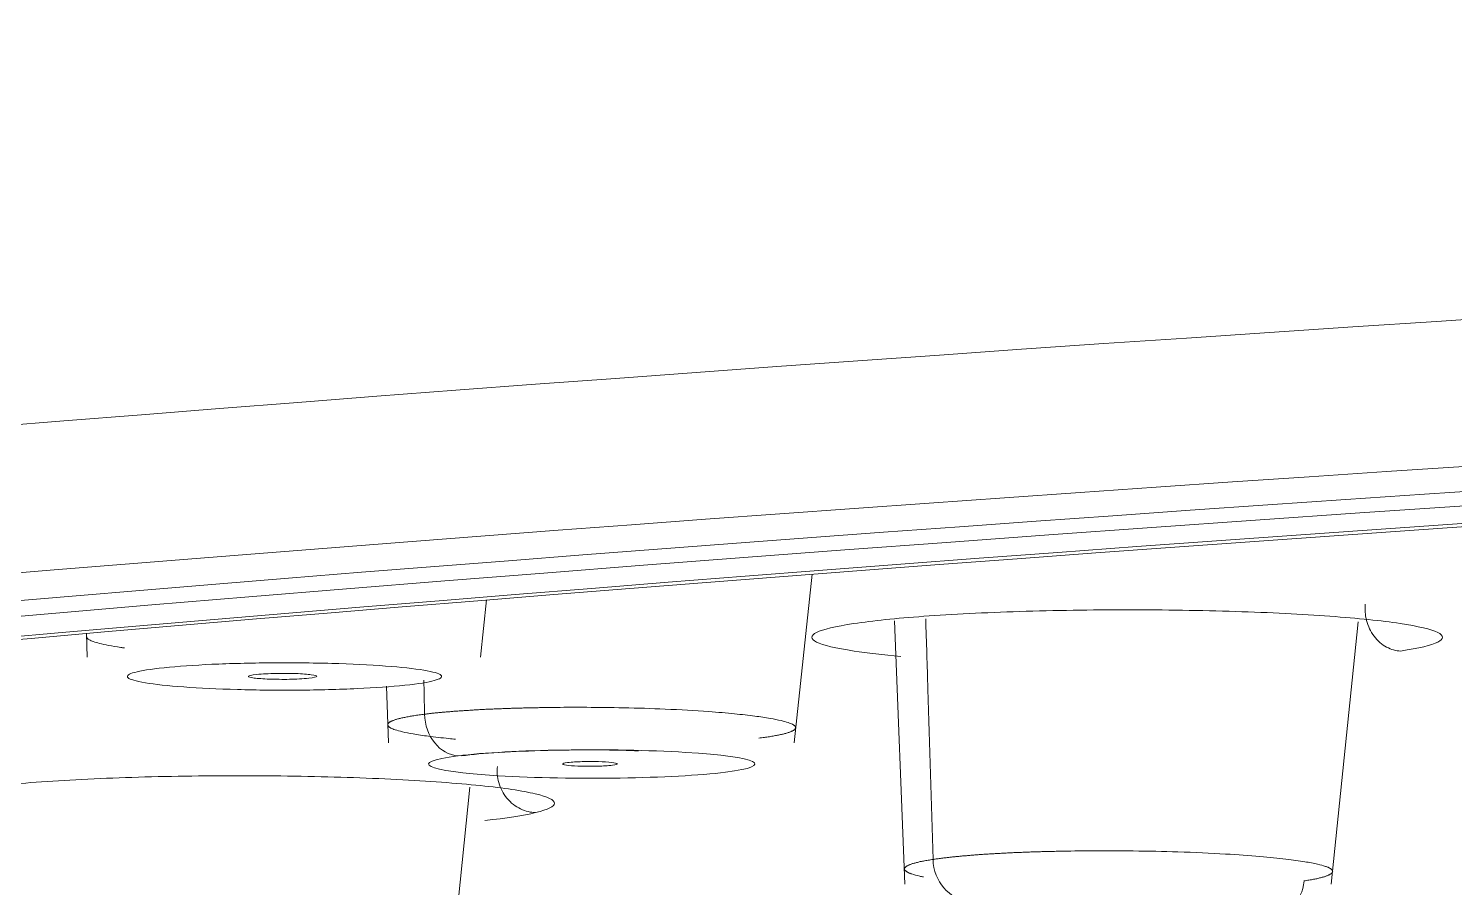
# Model space of a CAD drawing. Extents: x 19821 to 22981, y -91 to 2224.
# Drawn here: x 20605.57 to 20616.05, y 1307.47 to 1313.79 of the extents above; entities that cross this region are included whole.
import ezdxf

# ---------------------------------------------------------------- set-up
doc = ezdxf.new("R2010")
doc.units = 0
doc.header["$LTSCALE"] = 10
doc.header["$MEASUREMENT"] = 0
doc.layers.add('1', color=7, linetype='CONTINUOUS')

msp = doc.modelspace()

# ---------------------------------------------------------------- linework, layer by layer
at = {"layer": '1', "color": 7, "linetype": 'Continuous', "lineweight": 18}
for p, q in [((20611.195, 1308.537), (20611.328, 1309.776)), ((20608.891, 1309.166), (20608.935, 1309.588)), ((20611.933, 1309.434), (20612.01, 1307.5)), ((20615.142, 1307.499), (20615.338, 1309.427)), ((20605.997, 1309.341), (20606.002, 1309.167)), ((20608.2, 1308.954), (20608.215, 1308.538)), ((20608.613, 1306.278), (20608.814, 1308.212))]:
    msp.add_line(p, q, dxfattribs=at)
at = {"layer": '1', "color": 7, "linetype": 'Continuous', "lineweight": 13}
msp.add_ellipse((20690.341, 1302.937), major_axis=(-124.486, 0), ratio=0.087156, start_param=4.712389, end_param=6.292218, dxfattribs=at)
at = {"layer": '1', "color": 7, "linetype": 'Continuous', "lineweight": 18}
for centre, major_axis, ratio, start_param, end_param in [((20690.341, 1301.967), (-123.486, 0), 0.087156, 4.712389, 6.221456), ((20690.341, 1301.967), (121.8, 0), 0.087156, 1.570796, 4.70718), ((20690.341, 1301.967), (-120.85, 0), 0.087156, 4.712389, 7.853982), ((20690.341, 1302.016), (119.248, 0), 0.087156, 1.570796, 3.197179), ((20690.341, 1301.967), (119.464, 0), 0.087156, 1.570796, 3.186508), ((20608.727, 1308.741), (0.037, -0.298), 0.816453, 4.587522, 6.131124), ((20609.71, 1308.382), (-1.2, 0), 0.087156, 5.673932, 8.812122), ((20609.708, 1308.382), (-1.2, 0), 0.087155, 2.532172, 5.670695), ((20612.476, 1307.678), (0.045, -0.297), 0.862968, 4.574299, 6.109451), ((20614.683, 1307.567), (-0.045, 0.297), 0.862968, 2.968619, 4.433977)]:
    msp.add_ellipse(centre, major_axis=major_axis, ratio=ratio, start_param=start_param, end_param=end_param, dxfattribs=at)
for points in [[(20611.635, 1309.414), (20611.775, 1309.435), (20612.112, 1309.47), (20612.84, 1309.507), (20613.647, 1309.519), (20614.455, 1309.507), (20615.162, 1309.471), (20615.687, 1309.417), (20615.971, 1309.35), (20615.969, 1309.277), (20615.787, 1309.233), (20615.65, 1309.212)], [(20606.567, 1309.09), (20606.466, 1309.079), (20606.325, 1309.057), (20606.272, 1309.016), (20606.403, 1308.978), (20606.692, 1308.946), (20607.097, 1308.927), (20607.555, 1308.922), (20608.001, 1308.934), (20608.234, 1308.95), (20608.336, 1308.961)], [(20608.336, 1308.961), (20608.438, 1308.971), (20608.578, 1308.994), (20608.631, 1309.034), (20608.501, 1309.073), (20608.212, 1309.104), (20607.807, 1309.124), (20607.349, 1309.128), (20606.903, 1309.117), (20606.669, 1309.1), (20606.567, 1309.09)], [(20607.245, 1309.04), (20607.209, 1309.036), (20607.168, 1309.027), (20607.217, 1309.013), (20607.333, 1309.005), (20607.492, 1309.003), (20607.584, 1309.008), (20607.631, 1309.012)], [(20607.631, 1309.012), (20607.667, 1309.017), (20607.707, 1309.026), (20607.659, 1309.039), (20607.543, 1309.048), (20607.383, 1309.049), (20607.291, 1309.044), (20607.245, 1309.04)], [(20609.531, 1308.393), (20609.506, 1308.389), (20609.481, 1308.382), (20609.531, 1308.371), (20609.63, 1308.365), (20609.758, 1308.365), (20609.827, 1308.37), (20609.861, 1308.373)], [(20609.861, 1308.373), (20609.886, 1308.377), (20609.911, 1308.384), (20609.862, 1308.395), (20609.763, 1308.401), (20609.634, 1308.401), (20609.565, 1308.396), (20609.531, 1308.393)], [(20604.94, 1308.163), (20605.036, 1308.186), (20605.298, 1308.225), (20605.942, 1308.273), (20606.712, 1308.297), (20607.533, 1308.297), (20608.3, 1308.272), (20608.926, 1308.226), (20609.339, 1308.165), (20609.483, 1308.093), (20609.389, 1308.048), (20609.296, 1308.025)], [(20609.296, 1308.025), (20609.205, 1308.003), (20609.083, 1307.984), (20608.923, 1307.967)]]:
    msp.add_open_spline(points, degree=3, dxfattribs=at)
at = {"layer": '1', "color": 7, "linetype": 'Continuous', "lineweight": 13}
for points, knots in [([(20615.391, 1309.556), (20615.389, 1309.537), (20615.389, 1309.518), (20615.392, 1309.478), (20615.395, 1309.457), (20615.406, 1309.416), (20615.414, 1309.396), (20615.432, 1309.357), (20615.443, 1309.338), (20615.469, 1309.304), (20615.484, 1309.288), (20615.515, 1309.261), (20615.531, 1309.25), (20615.565, 1309.232), (20615.583, 1309.225), (20615.617, 1309.216), (20615.633, 1309.213), (20615.65, 1309.212)], [0, 0, 0, 0, 0.125, 0.125, 0.25, 0.25, 0.375, 0.375, 0.5, 0.5, 0.625, 0.625, 0.75, 0.75, 0.875, 0.875, 1, 1, 1, 1]), ([(20612.162, 1309.449), (20612.168, 1309.277), (20612.186, 1308.688), (20612.204, 1308.098), (20612.217, 1307.681)], [0, 0, 0, 0, 0.292223, 1, 1, 1, 1]), ([(20609.016, 1308.364), (20609.014, 1308.346), (20609.013, 1308.326), (20609.017, 1308.286), (20609.02, 1308.266), (20609.032, 1308.225), (20609.04, 1308.205), (20609.06, 1308.166), (20609.072, 1308.147), (20609.1, 1308.113), (20609.116, 1308.098), (20609.15, 1308.072), (20609.168, 1308.061), (20609.205, 1308.043), (20609.223, 1308.036), (20609.26, 1308.028), (20609.279, 1308.025), (20609.296, 1308.025)], [0, 0, 0, 0, 0.125, 0.125, 0.25, 0.25, 0.375, 0.375, 0.5, 0.5, 0.625, 0.625, 0.75, 0.75, 0.875, 0.875, 1, 1, 1, 1])]:
    msp.add_open_spline(points, degree=3, knots=knots, dxfattribs=at)
at = {"layer": '1', "color": 7, "linetype": 'Continuous', "lineweight": 18}
for points, knots in [([(20611.98, 1309.173), (20611.848, 1309.185), (20611.569, 1309.217), (20611.313, 1309.277), (20611.316, 1309.35), (20611.498, 1309.393), (20611.635, 1309.414)], [0, 0, 0, 0, 0.190509, 0.460339, 0.73017, 1, 1, 1, 1]), ([(20606.277, 1309.235), (20606.267, 1309.236), (20606.224, 1309.242), (20606.158, 1309.253), (20606.092, 1309.268), (20606.046, 1309.281), (20606.018, 1309.294), (20606.005, 1309.303), (20606, 1309.309), (20605.999, 1309.313), (20605.998, 1309.316), (20605.998, 1309.317), (20605.998, 1309.317)], [0, 0, 0, 0, 0.051371, 0.246541, 0.425399, 0.587957, 0.734223, 0.864207, 0.909616, 0.954863, 0.99995, 1, 1, 1, 1]), ([(20608.707, 1308.565), (20608.691, 1308.566), (20608.62, 1308.573), (20608.51, 1308.585), (20608.397, 1308.602), (20608.317, 1308.618), (20608.264, 1308.633), (20608.238, 1308.643), (20608.226, 1308.65), (20608.221, 1308.654), (20608.217, 1308.657), (20608.214, 1308.661), (20608.211, 1308.665), (20608.21, 1308.668), (20608.21, 1308.672), (20608.211, 1308.675), (20608.212, 1308.679), (20608.215, 1308.682), (20608.219, 1308.686), (20608.224, 1308.689), (20608.229, 1308.693), (20608.236, 1308.696), (20608.243, 1308.7), (20608.252, 1308.703), (20608.261, 1308.706), (20608.271, 1308.71), (20608.283, 1308.713), (20608.295, 1308.716), (20608.307, 1308.719), (20608.321, 1308.722), (20608.336, 1308.725), (20608.351, 1308.728), (20608.367, 1308.731), (20608.384, 1308.734), (20608.402, 1308.737), (20608.421, 1308.74), (20608.44, 1308.743), (20608.46, 1308.745), (20608.474, 1308.747), (20608.481, 1308.748)], [0, 0, 0, 0, 0.030299, 0.13475, 0.229733, 0.315252, 0.391313, 0.457921, 0.475976, 0.493993, 0.511972, 0.529912, 0.547814, 0.565679, 0.583505, 0.601293, 0.619043, 0.636755, 0.654429, 0.672065, 0.689663, 0.707224, 0.724746, 0.742231, 0.759678, 0.777088, 0.79446, 0.811794, 0.829091, 0.84635, 0.863572, 0.880756, 0.897903, 0.915012, 0.932084, 0.949119, 0.966117, 0.983077, 1, 1, 1, 1]), ([(20608.481, 1308.748), (20608.485, 1308.749), (20608.492, 1308.749), (20608.504, 1308.751), (20608.516, 1308.752), (20608.528, 1308.754), (20608.54, 1308.755), (20608.552, 1308.756), (20608.565, 1308.758), (20608.578, 1308.759), (20608.591, 1308.76), (20608.604, 1308.761), (20608.618, 1308.763), (20608.632, 1308.764), (20608.646, 1308.765), (20608.66, 1308.766), (20608.674, 1308.767), (20608.689, 1308.769), (20608.703, 1308.77), (20608.718, 1308.771), (20608.734, 1308.772), (20608.749, 1308.773), (20608.764, 1308.774), (20608.78, 1308.775), (20608.796, 1308.776), (20608.812, 1308.777), (20608.828, 1308.778), (20608.845, 1308.779), (20608.861, 1308.78), (20608.878, 1308.781), (20608.895, 1308.782), (20608.912, 1308.783), (20608.93, 1308.784), (20608.947, 1308.785), (20608.965, 1308.785), (20608.982, 1308.786), (20609, 1308.787), (20609.019, 1308.788), (20609.037, 1308.788), (20609.055, 1308.789), (20609.074, 1308.79), (20609.092, 1308.79), (20609.111, 1308.791), (20609.13, 1308.792), (20609.149, 1308.792), (20609.168, 1308.793), (20609.188, 1308.793), (20609.207, 1308.794), (20609.227, 1308.794), (20609.246, 1308.795), (20609.266, 1308.795), (20609.286, 1308.796), (20609.306, 1308.796), (20609.326, 1308.796), (20609.346, 1308.797), (20609.366, 1308.797), (20609.387, 1308.797), (20609.407, 1308.797), (20609.428, 1308.798), (20609.515, 1308.799), (20609.687, 1308.799), (20609.958, 1308.796), (20610.266, 1308.786), (20610.542, 1308.77), (20610.757, 1308.752), (20610.907, 1308.735), (20611.02, 1308.718), (20611.1, 1308.702), (20611.153, 1308.687), (20611.178, 1308.677), (20611.19, 1308.67), (20611.196, 1308.666), (20611.2, 1308.663), (20611.203, 1308.659), (20611.205, 1308.656), (20611.207, 1308.652), (20611.207, 1308.648), (20611.206, 1308.645), (20611.204, 1308.641), (20611.202, 1308.638), (20611.198, 1308.634), (20611.193, 1308.631), (20611.188, 1308.627), (20611.181, 1308.624), (20611.174, 1308.621), (20611.165, 1308.617), (20611.156, 1308.614), (20611.146, 1308.611), (20611.134, 1308.607), (20611.122, 1308.604), (20611.109, 1308.601), (20611.096, 1308.598), (20611.081, 1308.595), (20611.066, 1308.592), (20611.05, 1308.589), (20611.033, 1308.586), (20611.015, 1308.583), (20610.996, 1308.58), (20610.977, 1308.578), (20610.957, 1308.575), (20610.943, 1308.573), (20610.936, 1308.572)], [0, 0, 0, 0, 0.004177, 0.00836, 0.012546, 0.016738, 0.020934, 0.025136, 0.029341, 0.033552, 0.037767, 0.041987, 0.046212, 0.050442, 0.054676, 0.058915, 0.063159, 0.067408, 0.071661, 0.07592, 0.080183, 0.08445, 0.088723, 0.093, 0.097282, 0.101569, 0.105861, 0.110158, 0.114459, 0.118765, 0.123076, 0.127392, 0.131712, 0.136038, 0.140368, 0.144703, 0.149042, 0.153387, 0.157737, 0.162091, 0.16645, 0.170814, 0.175183, 0.179556, 0.183935, 0.188318, 0.192706, 0.197099, 0.201497, 0.205899, 0.210307, 0.214719, 0.219137, 0.223559, 0.227986, 0.232418, 0.236854, 0.241296, 0.245743, 0.250194, 0.297933, 0.355462, 0.422782, 0.499893, 0.552526, 0.600777, 0.644639, 0.684106, 0.71917, 0.749828, 0.758151, 0.766457, 0.774746, 0.783019, 0.791275, 0.799514, 0.807736, 0.815942, 0.82413, 0.832302, 0.840457, 0.848595, 0.856716, 0.86482, 0.872907, 0.880977, 0.889031, 0.897067, 0.905087, 0.91309, 0.921075, 0.929044, 0.936996, 0.944931, 0.952849, 0.96075, 0.968634, 0.976501, 0.984351, 0.992184, 1, 1, 1, 1]), ([(20608.752, 1308.442), (20608.829, 1308.452), (20609.008, 1308.468), (20609.387, 1308.484), (20609.757, 1308.488), (20609.972, 1308.482), (20610.052, 1308.479)], [0, 0, 0, 0, 0.276882, 0.544724, 0.830037, 1, 1, 1, 1]), ([(20612.145, 1307.552), (20612.136, 1307.554), (20612.103, 1307.561), (20612.071, 1307.57), (20612.049, 1307.578), (20612.04, 1307.581), (20612.032, 1307.585), (20612.025, 1307.589), (20612.02, 1307.592), (20612.015, 1307.596), (20612.011, 1307.6), (20612.008, 1307.603), (20612.006, 1307.607), (20612.006, 1307.611), (20612.006, 1307.614), (20612.008, 1307.618), (20612.01, 1307.622), (20612.014, 1307.625), (20612.018, 1307.629), (20612.023, 1307.632), (20612.03, 1307.636), (20612.037, 1307.639), (20612.046, 1307.643), (20612.055, 1307.646), (20612.065, 1307.65), (20612.076, 1307.653), (20612.089, 1307.656), (20612.102, 1307.659), (20612.115, 1307.663), (20612.13, 1307.666), (20612.146, 1307.669), (20612.162, 1307.672), (20612.18, 1307.675), (20612.198, 1307.678), (20612.21, 1307.68), (20612.217, 1307.681)], [0, 0, 0, 0, 0.046952, 0.170891, 0.198504, 0.226058, 0.253554, 0.280992, 0.308372, 0.335694, 0.362957, 0.390163, 0.417311, 0.444401, 0.471433, 0.498408, 0.525324, 0.552183, 0.578984, 0.605728, 0.632414, 0.659043, 0.685614, 0.712128, 0.738584, 0.764983, 0.791325, 0.817609, 0.843836, 0.870006, 0.896119, 0.922175, 0.948173, 0.974115, 1, 1, 1, 1]), ([(20612.217, 1307.681), (20612.22, 1307.681), (20612.227, 1307.683), (20612.238, 1307.684), (20612.249, 1307.686), (20612.26, 1307.687), (20612.271, 1307.689), (20612.283, 1307.69), (20612.295, 1307.692), (20612.307, 1307.693), (20612.319, 1307.694), (20612.332, 1307.696), (20612.345, 1307.697), (20612.358, 1307.699), (20612.371, 1307.7), (20612.384, 1307.702), (20612.398, 1307.703), (20612.412, 1307.704), (20612.426, 1307.706), (20612.441, 1307.707), (20612.455, 1307.708), (20612.47, 1307.709), (20612.485, 1307.711), (20612.501, 1307.712), (20612.516, 1307.713), (20612.532, 1307.714), (20612.548, 1307.715), (20612.564, 1307.717), (20612.58, 1307.718), (20612.597, 1307.719), (20612.613, 1307.72), (20612.63, 1307.721), (20612.647, 1307.722), (20612.665, 1307.723), (20612.682, 1307.724), (20612.7, 1307.725), (20612.718, 1307.726), (20612.736, 1307.727), (20612.754, 1307.728), (20612.772, 1307.729), (20612.791, 1307.73), (20612.81, 1307.731), (20612.829, 1307.731), (20612.848, 1307.732), (20612.867, 1307.733), (20612.886, 1307.734), (20612.906, 1307.734), (20612.925, 1307.735), (20612.945, 1307.736), (20612.965, 1307.737), (20612.985, 1307.737), (20613.005, 1307.738), (20613.026, 1307.738), (20613.046, 1307.739), (20613.067, 1307.739), (20613.088, 1307.74), (20613.109, 1307.74), (20613.13, 1307.741), (20613.151, 1307.741), (20613.241, 1307.743), (20613.419, 1307.745), (20613.704, 1307.744), (20614.034, 1307.737), (20614.351, 1307.723), (20614.615, 1307.704), (20614.808, 1307.685), (20614.946, 1307.665), (20615.04, 1307.647), (20615.087, 1307.634), (20615.108, 1307.626), (20615.118, 1307.623), (20615.126, 1307.619), (20615.133, 1307.615), (20615.138, 1307.612), (20615.143, 1307.608), (20615.147, 1307.604), (20615.15, 1307.601), (20615.151, 1307.597), (20615.152, 1307.593), (20615.152, 1307.59), (20615.15, 1307.586), (20615.148, 1307.582), (20615.144, 1307.579), (20615.14, 1307.575), (20615.134, 1307.572), (20615.128, 1307.568), (20615.121, 1307.565), (20615.112, 1307.561), (20615.103, 1307.558), (20615.093, 1307.554), (20615.082, 1307.551), (20615.069, 1307.548), (20615.056, 1307.545), (20615.043, 1307.541), (20615.028, 1307.538), (20615.012, 1307.535), (20614.996, 1307.532), (20614.978, 1307.529), (20614.96, 1307.526), (20614.948, 1307.524), (20614.941, 1307.523)], [0, 0, 0, 0, 0.004177, 0.008358, 0.012545, 0.016736, 0.020932, 0.025132, 0.029338, 0.033548, 0.037763, 0.041983, 0.046207, 0.050436, 0.054671, 0.05891, 0.063153, 0.067402, 0.071655, 0.075913, 0.080176, 0.084444, 0.088717, 0.092994, 0.097276, 0.101563, 0.105855, 0.110152, 0.114453, 0.11876, 0.123071, 0.127387, 0.131708, 0.136033, 0.140364, 0.144699, 0.149039, 0.153384, 0.157734, 0.162089, 0.166448, 0.170813, 0.175182, 0.179556, 0.183935, 0.188319, 0.192708, 0.197101, 0.201499, 0.205903, 0.210311, 0.214724, 0.219142, 0.223564, 0.227992, 0.232425, 0.236862, 0.241304, 0.245751, 0.250203, 0.297933, 0.355466, 0.4228, 0.499933, 0.562539, 0.618842, 0.668829, 0.71249, 0.749814, 0.758139, 0.766446, 0.774737, 0.783011, 0.791268, 0.799508, 0.807731, 0.815938, 0.824127, 0.8323, 0.840455, 0.848594, 0.856715, 0.86482, 0.872908, 0.880979, 0.889033, 0.897069, 0.905089, 0.913092, 0.921078, 0.929047, 0.936999, 0.944933, 0.952851, 0.960752, 0.968636, 0.976502, 0.984352, 0.992184, 1, 1, 1, 1])]:
    msp.add_open_spline(points, degree=3, knots=knots, dxfattribs=at)
at = {"layer": '1', "color": 7, "linetype": 'Continuous', "lineweight": 13}
msp.add_open_spline([(20608.475, 1308.999), (20608.477, 1308.915), (20608.479, 1308.832), (20608.481, 1308.748)], degree=3, dxfattribs=at)

doc.saveas('drawing.dxf')
